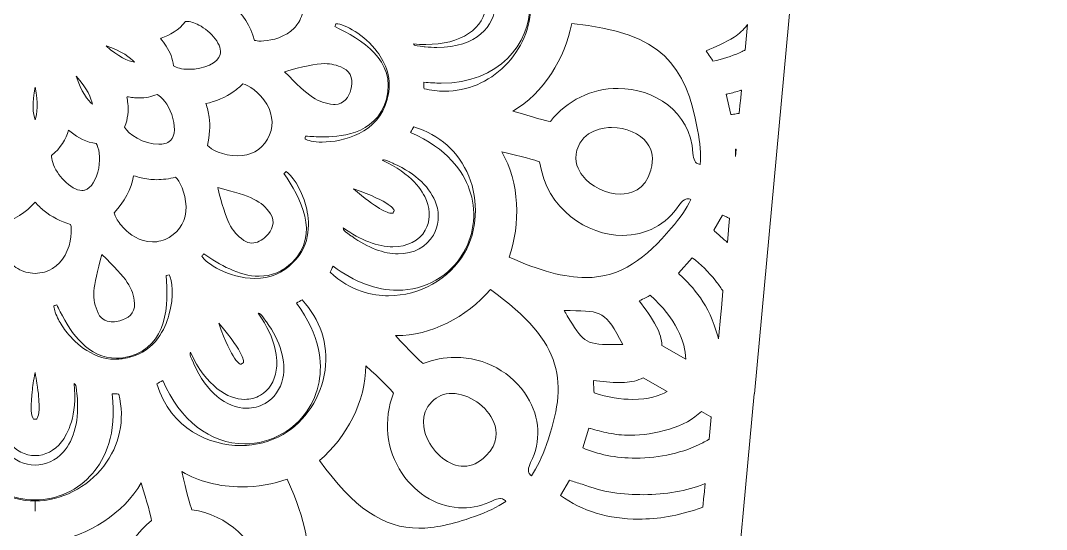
# Model space of a CAD drawing. Extents: x 80 to 1066, y -1043 to 43.
# Drawn here: x 906.2 to 1065.9, y -382.2 to -303 of the extents above; entities that cross this region are included whole.
import ezdxf

# ---------------------------------------------------------------- set-up
doc = ezdxf.new("R2010")
doc.units = 0
doc.header["$MEASUREMENT"] = 0
doc.layers.add('Layer 1', color=7, linetype='Continuous', lineweight=0)

msp = doc.modelspace()

# ---------------------------------------------------------------- linework, layer by layer
at = {"layer": 'Layer 1'}
for points, knots in [([(1037.64, -94), (1037.64, -94), (1037.41, -92.59), (1037.41, -92.59), (1037.41, -92.59), (1036.56, -87.61), (1036.56, -87.61), (1036.56, -87.61), (1036.43, -86.88), (1036.43, -86.88), (1036.43, -86.88), (1035.02, -78.65), (1035.02, -78.65), (1035.02, -78.65), (1034.97, -78.35), (1034.97, -78.35), (1034.97, -78.35), (1034.37, -74.86), (1034.37, -74.86), (1034.37, -74.86), (1034.1, -73.29), (1034.1, -73.29), (1034.1, -73.29), (1034.1, -73.27), (1034.1, -73.27), (1034.1, -73.27), (1033.83, -71.7), (1033.83, -71.7), (1033.83, -71.7), (1031.07, -55.62), (1031.07, -55.62), (1031.07, -55.62), (938.54, -55.62), (938.54, -55.62), (931.26, -50.6), (929.44, -44.43), (929, -41.81), (928.95, -41.4), (928.9, -41.01), (928.85, -40.61), (928.85, -40.61), (928.85, -40.55), (928.85, -40.55), (928.7, -39.42), (928.54, -38.15), (928.68, -36.99), (929.2, -33.3), (930.32, -29.68), (932.12, -25.92), (932.89, -24.28), (933.68, -22.65), (934.46, -21.02), (935.26, -19.36), (936.06, -17.71), (936.85, -16.04), (943.64, -1.61), (944.02, 12.25), (937.97, 25.18), (934.38, 32.86), (928.56, 38.44), (920.67, 41.76), (920.67, 41.76), (918.1, 42.84), (918.1, 42.84), (918.1, 42.84), (918.14, 40.05), (918.14, 40.05), (918.16, 38.49), (919.03, 37.7), (919.5, 37.26), (919.56, 37.21), (919.62, 37.16), (919.67, 37.11), (929.55, 25.75), (932.25, 13), (927.93, -1.88), (926.79, -5.8), (925, -9.62), (923.29, -13.3), (922.3, -15.41), (921.28, -17.59), (920.37, -19.8), (917.8, -26.07), (915.23, -34.44), (918.1, -43.57), (919.66, -48.57), (922.19, -52.61), (925.63, -55.62), (925.63, -55.62), (891.38, -55.62), (891.38, -55.62), (891.38, -55.62), (890.22, -54.89), (890.22, -54.89), (890.17, -54.85), (890.12, -54.83), (890.07, -54.79), (889.67, -54.32), (889.17, -53.85), (888.48, -53.55), (881.42, -46.8), (879.8, -38.92), (883.53, -29.47), (884.24, -27.68), (884.9, -26.15), (885.55, -24.77), (886.2, -23.4), (886.86, -22.05), (887.54, -20.68), (889.59, -16.54), (891.7, -12.25), (893.01, -7.64), (897.39, 7.87), (895, 21.48), (885.89, 32.8), (882.56, 36.94), (878.42, 39.86), (872.87, 41.97), (872.87, 41.97), (870.86, 39.06), (870.86, 39.06), (873.72, 35.81), (875.98, 33.01), (877.75, 29.87), (884.21, 18.45), (884.48, 6.04), (878.57, -8.07), (877.77, -10), (876.87, -11.95), (875.99, -13.84), (873.82, -18.53), (871.58, -23.39), (870.43, -28.69), (868.13, -39.13), (871.24, -49.1), (878.6, -55.62), (878.6, -55.62), (779.85, -55.62), (779.85, -55.62), (779.85, -55.62), (776.82, -71.69), (776.82, -71.69), (776.82, -71.69), (776.53, -73.26), (776.53, -73.26), (776.53, -73.26), (776.52, -73.28), (776.52, -73.28), (776.52, -73.28), (776.23, -74.86), (776.23, -74.86), (776.23, -74.86), (775.47, -78.89), (775.47, -78.89), (775.47, -78.89), (775.31, -79.73), (775.31, -79.73), (775.31, -79.73), (775.17, -80.46), (775.17, -80.46), (775.17, -80.46), (775.14, -80.6), (775.14, -80.6), (775.14, -80.6), (774, -86.68), (774, -86.68), (774, -86.68), (773.71, -88.25), (773.71, -88.25), (773.71, -88.25), (773.03, -91.84), (773.03, -91.84), (773.03, -91.84), (772.73, -93.41), (772.73, -93.41), (772.73, -93.41), (772.73, -93.43), (772.73, -93.43), (772.73, -93.43), (772.62, -94), (772.62, -94), (772.62, -94), (744.87, -94), (744.87, -94), (744.87, -94), (744.87, -153.55), (744.87, -153.55), (744.87, -153.55), (770.08, -153.55), (770.08, -153.55), (770.08, -153.55), (782.66, -292.7), (782.66, -292.7), (782.66, -292.7), (788.84, -361.13), (788.84, -361.13), (788.84, -361.13), (799.67, -480.93), (799.67, -480.93), (799.67, -480.93), (1009.41, -480.93), (1009.41, -480.93), (1009.41, -480.93), (1020.46, -361.13), (1020.46, -361.13), (1020.46, -361.13), (1020.47, -361.13), (1020.47, -361.13), (1020.47, -361.13), (1029.65, -261.88), (1029.65, -261.88), (1029.65, -261.88), (1031.75, -239.09), (1031.75, -239.09), (1031.75, -239.09), (1039.64, -153.55), (1039.64, -153.55), (1039.64, -153.55), (1065.95, -153.55), (1065.95, -153.55), (1065.95, -153.55), (1065.95, -94), (1065.95, -94), (1065.95, -94), (1037.64, -94), (1037.64, -94)], [0, 0, 0, 0, 1, 1, 1, 2, 2, 2, 3, 3, 3, 4, 4, 4, 5, 5, 5, 6, 6, 6, 7, 7, 7, 8, 8, 8, 9, 9, 9, 10, 10, 10, 11, 11, 11, 12, 12, 12, 13, 13, 13, 14, 14, 14, 15, 15, 15, 16, 16, 16, 17, 17, 17, 18, 18, 18, 19, 19, 19, 20, 20, 20, 21, 21, 21, 22, 22, 22, 23, 23, 23, 24, 24, 24, 25, 25, 25, 26, 26, 26, 27, 27, 27, 28, 28, 28, 29, 29, 29, 30, 30, 30, 31, 31, 31, 32, 32, 32, 33, 33, 33, 34, 34, 34, 35, 35, 35, 36, 36, 36, 37, 37, 37, 38, 38, 38, 39, 39, 39, 40, 40, 40, 41, 41, 41, 42, 42, 42, 43, 43, 43, 44, 44, 44, 45, 45, 45, 46, 46, 46, 47, 47, 47, 48, 48, 48, 49, 49, 49, 50, 50, 50, 51, 51, 51, 52, 52, 52, 53, 53, 53, 54, 54, 54, 55, 55, 55, 56, 56, 56, 57, 57, 57, 58, 58, 58, 59, 59, 59, 60, 60, 60, 61, 61, 61, 62, 62, 62, 63, 63, 63, 64, 64, 64, 65, 65, 65, 66, 66, 66, 67, 67, 67, 68, 68, 68, 69, 69, 69, 70, 70, 70, 71, 71, 71, 72, 72, 72, 73, 73, 73, 74, 74, 74, 75, 75, 75, 75]), ([(972.27, -314.03), (971.21, -314.03), (970.13, -313.9), (969.05, -313.64), (969.03, -313.38), (969.03, -313), (969.03, -312.61), (969.94, -312.72), (970.83, -312.77), (971.7, -312.77), (980.77, -312.77), (985.53, -306.65), (985.53, -300.59), (985.53, -294.55), (980.77, -288.42), (971.7, -288.42), (970.84, -288.42), (969.94, -288.47), (969.03, -288.58), (969.03, -288.18), (969.03, -287.81), (969.05, -287.55), (970.13, -287.29), (971.21, -287.17), (972.27, -287.17), (975.77, -287.17), (979.09, -288.56), (981.63, -291.11), (984.21, -293.69), (985.69, -297.15), (985.68, -300.59), (985.69, -304.04), (984.21, -307.5), (981.63, -310.08), (979.09, -312.63), (975.77, -314.03), (972.27, -314.03)], [0, 0, 0, 0, 1, 1, 1, 2, 2, 2, 3, 3, 3, 4, 4, 4, 5, 5, 5, 6, 6, 6, 7, 7, 7, 8, 8, 8, 9, 9, 9, 10, 10, 10, 11, 11, 11, 12, 12, 12, 12]), ([(943.69, -306.23), (943.19, -306.23), (942.86, -306.17), (942.67, -306.12), (941.98, -303.83), (940.81, -301.98), (939.18, -300.59), (940.81, -299.2), (941.98, -297.35), (942.67, -295.07), (942.86, -295.02), (943.19, -294.96), (943.68, -294.96), (945.48, -294.96), (950.16, -295.97), (950.27, -300.59), (950.25, -301.69), (949.96, -302.58), (949.53, -303.3), (949.2, -303.85), (948.77, -304.3), (948.31, -304.68), (946.77, -305.89), (944.74, -306.23), (943.69, -306.23)], [0, 0, 0, 0, 1, 1, 1, 2, 2, 2, 3, 3, 3, 4, 4, 4, 5, 5, 5, 6, 6, 6, 7, 7, 7, 8, 8, 8, 8]), ([(969.31, -306.76), (972.01, -306.76), (974.32, -306.17), (975.99, -305.06), (977.67, -303.95), (978.63, -302.32), (978.63, -300.59), (978.63, -298.87), (977.67, -297.24), (975.99, -296.13), (974.32, -295.02), (972.01, -294.42), (969.31, -294.42), (968.69, -294.42), (968.05, -294.46), (967.39, -294.52), (967.45, -294.45), (967.5, -294.39), (967.56, -294.35), (967.72, -294.22), (968.07, -294.18), (969.04, -294.08), (969.04, -294.08), (969.21, -294.07), (969.21, -294.07), (969.85, -294), (970.46, -293.97), (971.06, -293.97), (977.27, -293.97), (980.1, -297.4), (980.1, -300.59), (980.1, -303.79), (977.27, -307.22), (971.05, -307.22), (970.46, -307.22), (969.84, -307.19), (969.21, -307.12), (969.21, -307.12), (969.05, -307.11), (969.05, -307.11), (968.07, -307.01), (967.72, -306.97), (967.56, -306.84), (967.5, -306.79), (967.45, -306.74), (967.39, -306.67), (968.05, -306.74), (968.69, -306.76), (969.31, -306.76)], [0, 0, 0, 0, 1, 1, 1, 2, 2, 2, 3, 3, 3, 4, 4, 4, 5, 5, 5, 6, 6, 6, 7, 7, 7, 8, 8, 8, 9, 9, 9, 10, 10, 10, 11, 11, 11, 12, 12, 12, 13, 13, 13, 14, 14, 14, 15, 15, 15, 16, 16, 16, 16]), ([(930.06, -310.07), (929.99, -309.5), (929.85, -308.98), (929.66, -308.49), (929.26, -307.44), (928.65, -306.57), (928, -305.82), (928.01, -305.82), (928.13, -305.78), (928.13, -305.78), (928.13, -305.78), (928.13, -305.77), (928.13, -305.77), (929.47, -305.29), (930.84, -304.57), (931.91, -303.16), (931.96, -303.16), (932.01, -303.16), (932.07, -303.16), (932.62, -303.16), (933.3, -303.37), (933.98, -303.73), (934.92, -304.23), (935.88, -305), (936.53, -305.87), (937.21, -306.77), (937.5, -307.65), (937.32, -308.3), (937.32, -308.3), (937.31, -308.33), (937.31, -308.33), (936.99, -309.6), (934.8, -310.62), (932.43, -310.62), (931.3, -310.62), (930.47, -310.36), (930.06, -310.07)], [0, 0, 0, 0, 1, 1, 1, 2, 2, 2, 3, 3, 3, 4, 4, 4, 5, 5, 5, 6, 6, 6, 7, 7, 7, 8, 8, 8, 9, 9, 9, 10, 10, 10, 11, 11, 11, 12, 12, 12, 12]), ([(950.52, -321.48), (950.53, -321.33), (950.56, -321.17), (950.59, -321.01), (951.44, -321.07), (952.37, -321.12), (953.28, -321.12), (955.32, -321.12), (961.55, -321.12), (963.2, -315.28), (963.2, -315.28), (963.22, -315.24), (963.22, -315.24), (964.74, -309.17), (959.27, -305.95), (955.16, -303.96), (955.21, -303.81), (955.27, -303.66), (955.33, -303.52), (956.7, -303.56), (959.76, -305.22), (961.76, -307.9), (962.98, -309.54), (964.23, -312.13), (963.31, -315.24), (963.31, -315.24), (963.29, -315.28), (963.29, -315.28), (963.29, -315.28), (963.28, -315.32), (963.28, -315.32), (962.04, -320.54), (956.37, -321.94), (953.21, -321.94), (951.77, -321.94), (950.88, -321.68), (950.52, -321.48)], [0, 0, 0, 0, 1, 1, 1, 2, 2, 2, 3, 3, 3, 4, 4, 4, 5, 5, 5, 6, 6, 6, 7, 7, 7, 8, 8, 8, 9, 9, 9, 10, 10, 10, 11, 11, 11, 12, 12, 12, 12]), ([(999.25, -313.59), (995.14, -313.59), (991.31, -315.46), (988.72, -318.72), (987.97, -318.65), (986.09, -318.09), (982.85, -317.11), (987.65, -314.4), (991.03, -308.84), (992.03, -303.5), (1006.29, -304.9), (1009.76, -310.04), (1011.64, -320.03), (1012.03, -322.08), (1012.16, -323.83), (1012.05, -325.44), (1011.81, -325.39), (1011.61, -325.31), (1011.46, -325.2), (1011.37, -325.14), (1011.28, -325.04), (1011.2, -324.87), (1011.03, -324.55), (1010.93, -324.14), (1010.91, -323.68), (1010.53, -317.06), (1004.76, -313.59), (999.25, -313.59)], [0, 0, 0, 0, 1, 1, 1, 2, 2, 2, 3, 3, 3, 4, 4, 4, 5, 5, 5, 6, 6, 6, 7, 7, 7, 8, 8, 8, 9, 9, 9, 9]), ([(1019.04, -307.63), (1019.01, -307.64), (1018.98, -307.66), (1018.94, -307.67), (1018.69, -307.8), (1018.42, -307.93), (1018.14, -308.05), (1016.9, -308.59), (1015.52, -309.03), (1014.03, -309.35), (1013.79, -308.98), (1013.41, -308.42), (1012.98, -307.73), (1014.44, -307.12), (1015.93, -306.47), (1017.33, -305.6), (1018.13, -305.09), (1018.8, -304.47), (1019.3, -303.79), (1019.34, -303.74), (1019.37, -303.69), (1019.41, -303.64), (1019.41, -303.64), (1019.04, -307.63), (1019.04, -307.63)], [0, 0, 0, 0, 1, 1, 1, 2, 2, 2, 3, 3, 3, 4, 4, 4, 5, 5, 5, 6, 6, 6, 7, 7, 7, 8, 8, 8, 8]), ([(923.95, -309.51), (923, -309.34), (921.42, -308.66), (919.57, -306.99), (921.99, -307.77), (923.35, -308.81), (923.95, -309.51)], [0, 0, 0, 0, 1, 1, 1, 2, 2, 2, 2]), ([(953.6, -309.74), (954.59, -309.74), (955.42, -309.93), (956.48, -310.43), (957.85, -311.06), (957.99, -312.57), (957.67, -313.77), (957.37, -314.89), (956.56, -316.08), (955.2, -316.08), (955.13, -316.08), (955.05, -316.08), (954.97, -316.08), (952.43, -315.83), (951.25, -314.99), (947.32, -310.99), (950.2, -310.2), (952.14, -309.74), (953.6, -309.74)], [0, 0, 0, 0, 1, 1, 1, 2, 2, 2, 3, 3, 3, 4, 4, 4, 5, 5, 5, 6, 6, 6, 6]), ([(917.42, -316.06), (916.72, -315.47), (915.67, -314.1), (914.89, -311.67), (916.6, -313.56), (917.26, -315.16), (917.42, -316.06)], [0, 0, 0, 0, 1, 1, 1, 2, 2, 2, 2]), ([(935.58, -318.05), (935.48, -317.33), (935.32, -316.62), (935.07, -315.94), (936.64, -315.64), (938.12, -315), (939.48, -314.02), (939.95, -313.69), (940.41, -313.31), (940.86, -312.89), (941.62, -313.07), (943.44, -314.17), (944.56, -316.06), (945.62, -317.86), (945.66, -319.68), (944.68, -321.49), (943.62, -323.22), (942.04, -324.09), (940, -324.09), (937.75, -324.09), (935.86, -323.05), (935.32, -322.47), (935.69, -320.94), (935.78, -319.46), (935.58, -318.05)], [0, 0, 0, 0, 1, 1, 1, 2, 2, 2, 3, 3, 3, 4, 4, 4, 5, 5, 5, 6, 6, 6, 7, 7, 7, 8, 8, 8, 8]), ([(908.49, -318.46), (908.19, -317.59), (907.96, -315.88), (908.49, -313.39), (909.03, -315.88), (908.81, -317.59), (908.49, -318.46)], [0, 0, 0, 0, 1, 1, 1, 2, 2, 2, 2]), ([(922.93, -315.92), (922.89, -315.59), (922.85, -315.25), (922.78, -314.93), (922.78, -314.93), (922.83, -314.94), (922.83, -314.94), (922.83, -314.94), (922.81, -314.88), (922.81, -314.88), (923.11, -314.94), (923.43, -314.99), (923.75, -315.02), (924.06, -315.05), (924.38, -315.07), (924.71, -315.07), (925.71, -315.07), (926.62, -314.89), (927.49, -314.53), (928.21, -314.86), (929.2, -316.05), (929.76, -317.63), (930.37, -319.36), (930.31, -320.98), (929.6, -321.68), (929.6, -321.68), (929.58, -321.7), (929.58, -321.7), (929.11, -322.18), (928.34, -322.28), (927.78, -322.28), (925.4, -322.28), (922.93, -320.71), (922.43, -319.6), (922.97, -318.31), (923.04, -317.08), (922.93, -315.92)], [0, 0, 0, 0, 1, 1, 1, 2, 2, 2, 3, 3, 3, 4, 4, 4, 5, 5, 5, 6, 6, 6, 7, 7, 7, 8, 8, 8, 9, 9, 9, 10, 10, 10, 11, 11, 11, 12, 12, 12, 12]), ([(1018.31, -315.57), (1018.31, -315.57), (1018.28, -315.8), (1018.28, -315.8), (1018.28, -315.8), (1018.13, -317.45), (1018.13, -317.45), (1018.1, -317.46), (1018.07, -317.46), (1018.04, -317.47), (1017.9, -317.49), (1017.77, -317.52), (1017.63, -317.54), (1017.35, -317.59), (1017.07, -317.62), (1016.79, -317.65), (1016.79, -317.65), (1016.09, -314.51), (1016.09, -314.51), (1016.18, -314.49), (1016.27, -314.47), (1016.36, -314.45), (1017.01, -314.28), (1017.68, -314.11), (1018.37, -313.9), (1018.4, -313.89), (1018.43, -313.88), (1018.47, -313.87), (1018.47, -313.87), (1018.31, -315.57), (1018.31, -315.57)], [0, 0, 0, 0, 1, 1, 1, 2, 2, 2, 3, 3, 3, 4, 4, 4, 5, 5, 5, 6, 6, 6, 7, 7, 7, 8, 8, 8, 9, 9, 9, 10, 10, 10, 10]), ([(912.96, -327.89), (912.59, -327.52), (912.25, -327.09), (911.96, -326.63), (911.28, -325.56), (911.01, -324.59), (911.07, -324.01), (912.52, -322.9), (913.24, -321.47), (913.72, -320.1), (914.72, -320.96), (915.93, -321.76), (917.5, -322.08), (917.65, -322.11), (917.82, -322.14), (917.99, -322.16), (918.44, -322.81), (918.69, -324.32), (918.4, -325.98), (918.06, -327.78), (917.2, -329.16), (916.23, -329.4), (916.23, -329.4), (916.21, -329.41), (916.21, -329.41), (916.07, -329.45), (915.93, -329.47), (915.79, -329.47), (914.95, -329.47), (913.88, -328.85), (912.96, -327.89)], [0, 0, 0, 0, 1, 1, 1, 2, 2, 2, 3, 3, 3, 4, 4, 4, 5, 5, 5, 6, 6, 6, 7, 7, 7, 8, 8, 8, 9, 9, 9, 10, 10, 10, 10]), ([(963.52, -345.85), (961.12, -345.85), (957.63, -345.2), (954.41, -342.17), (954.53, -341.93), (954.71, -341.6), (954.91, -341.26), (958.19, -343.71), (961.63, -345), (964.93, -345), (969.23, -345), (973.08, -342.79), (975.21, -339.11), (976.94, -336.11), (977.27, -332.51), (976.09, -329.26), (975.13, -326.58), (972.75, -322.95), (966.93, -320.46), (967.12, -320.11), (967.31, -319.78), (967.46, -319.57), (971.43, -320.76), (974.44, -323.47), (976, -327.23), (977.61, -331.13), (977.35, -335.71), (975.34, -339.19), (973.02, -343.24), (968.37, -345.85), (963.52, -345.85)], [0, 0, 0, 0, 1, 1, 1, 2, 2, 2, 3, 3, 3, 4, 4, 4, 5, 5, 5, 6, 6, 6, 7, 7, 7, 8, 8, 8, 9, 9, 9, 10, 10, 10, 10]), ([(992.84, -323.2), (993.72, -319.94), (997.21, -319.68), (998.25, -319.68), (1000.5, -319.68), (1002.67, -320.62), (1003.75, -322.07), (1004.62, -323.22), (1004.82, -324.62), (1004.36, -326.25), (1004.36, -326.25), (1004.34, -326.3), (1004.34, -326.3), (1003.53, -329.54), (1001.05, -330.02), (999.64, -330.02), (997.4, -330.02), (995.01, -328.87), (993.71, -327.16), (993.06, -326.32), (992.38, -324.95), (992.84, -323.2)], [0, 0, 0, 0, 1, 1, 1, 2, 2, 2, 3, 3, 3, 4, 4, 4, 5, 5, 5, 6, 6, 6, 7, 7, 7, 7]), ([(994.22, -343.02), (990.94, -343.02), (987.02, -341.98), (982.29, -339.84), (984.09, -334.72), (983.95, -328.22), (981.14, -323.47), (984.24, -324.2), (986.37, -324.7), (987.04, -325.01), (988.14, -332.45), (994.51, -336.46), (999.96, -336.46), (1003.59, -336.46), (1006.79, -334.76), (1008.73, -331.8), (1008.98, -331.42), (1009.27, -331.12), (1009.57, -330.93), (1009.73, -330.83), (1009.86, -330.77), (1009.96, -330.76), (1009.96, -330.76), (1010.05, -330.76), (1010.05, -330.76), (1010.22, -330.76), (1010.4, -330.8), (1010.6, -330.86), (1009.89, -332.3), (1008.89, -333.75), (1007.54, -335.33), (1003.58, -339.95), (999.8, -343.02), (994.22, -343.02)], [0, 0, 0, 0, 1, 1, 1, 2, 2, 2, 3, 3, 3, 4, 4, 4, 5, 5, 5, 6, 6, 6, 7, 7, 7, 8, 8, 8, 9, 9, 9, 10, 10, 10, 11, 11, 11, 11]), ([(1017.51, -324.19), (1017.51, -324.19), (1017.51, -323.06), (1017.51, -323.06), (1017.52, -323.06), (1017.52, -323.05), (1017.53, -323.05), (1017.55, -323.04), (1017.59, -323.03), (1017.62, -323.03), (1017.62, -323.03), (1017.51, -324.19), (1017.51, -324.19)], [0, 0, 0, 0, 1, 1, 1, 2, 2, 2, 3, 3, 3, 4, 4, 4, 4]), ([(960.46, -337.48), (961.77, -337.98), (963.03, -338.23), (964.21, -338.23), (966.47, -338.23), (968.29, -337.3), (969.24, -335.67), (970.01, -334.32), (970.08, -332.68), (969.44, -331.05), (968.84, -329.51), (967.17, -326.9), (962.55, -324.78), (962.67, -324.73), (962.76, -324.71), (962.84, -324.71), (963.06, -324.71), (963.55, -324.94), (964.19, -325.23), (964.19, -325.23), (964.34, -325.3), (964.34, -325.3), (967.79, -326.85), (970.13, -329.1), (970.95, -331.62), (971.48, -333.28), (971.33, -334.98), (970.51, -336.4), (969.43, -338.26), (967.44, -339.33), (965.03, -339.33), (962.78, -339.33), (960.28, -338.38), (957.81, -336.6), (957.81, -336.6), (957.67, -336.51), (957.67, -336.51), (956.88, -335.95), (956.59, -335.73), (956.52, -335.53), (956.5, -335.47), (956.48, -335.39), (956.46, -335.3), (957.81, -336.25), (959.16, -336.99), (960.46, -337.48)], [0, 0, 0, 0, 1, 1, 1, 2, 2, 2, 3, 3, 3, 4, 4, 4, 5, 5, 5, 6, 6, 6, 7, 7, 7, 8, 8, 8, 9, 9, 9, 10, 10, 10, 11, 11, 11, 12, 12, 12, 13, 13, 13, 14, 14, 14, 15, 15, 15, 15]), ([(922.39, -335.42), (921.75, -334.77), (921.32, -334.13), (921.07, -333.62), (920.92, -333.35), (920.83, -333.12), (920.8, -332.95), (922.43, -331.21), (923.45, -329.28), (923.84, -327.17), (924.6, -327.44), (925.38, -327.62), (926.19, -327.72), (926.6, -327.76), (927, -327.79), (927.42, -327.79), (928.37, -327.79), (929.36, -327.66), (930.37, -327.42), (930.93, -327.95), (931.96, -329.78), (931.99, -331.97), (932.03, -334.08), (931.15, -335.7), (929.39, -336.77), (928.52, -337.24), (927.65, -337.48), (926.78, -337.48), (924.73, -337.48), (923.15, -336.19), (922.39, -335.42)], [0, 0, 0, 0, 1, 1, 1, 2, 2, 2, 3, 3, 3, 4, 4, 4, 5, 5, 5, 6, 6, 6, 7, 7, 7, 8, 8, 8, 9, 9, 9, 10, 10, 10, 10]), ([(942.73, -343.15), (938.58, -343.15), (935.04, -340.74), (934.44, -339.7), (934.53, -339.57), (934.64, -339.45), (934.74, -339.32), (937.19, -340.98), (940.25, -342.81), (943.36, -342.81), (945.33, -342.81), (947.06, -342.09), (948.53, -340.66), (948.53, -340.66), (948.57, -340.63), (948.57, -340.63), (952.91, -336.15), (949.79, -330.62), (947.23, -326.84), (947.35, -326.73), (947.47, -326.63), (947.6, -326.54), (948.32, -326.97), (949.93, -328.97), (950.69, -331.99), (951.2, -334.02), (951.61, -337.87), (948.64, -340.68), (948.64, -340.68), (948.58, -340.74), (948.58, -340.74), (947.07, -342.33), (945.11, -343.15), (942.73, -343.15)], [0, 0, 0, 0, 1, 1, 1, 2, 2, 2, 3, 3, 3, 4, 4, 4, 5, 5, 5, 6, 6, 6, 7, 7, 7, 8, 8, 8, 9, 9, 9, 10, 10, 10, 11, 11, 11, 11]), ([(945.14, -333.1), (946.01, -334.33), (945.37, -335.71), (944.49, -336.59), (943.82, -337.26), (943, -337.65), (942.26, -337.65), (941.82, -337.65), (941.4, -337.51), (941, -337.24), (938.92, -335.76), (938.33, -334.44), (936.92, -329.02), (942.34, -330.42), (943.66, -331.02), (945.14, -333.1)], [0, 0, 0, 0, 1, 1, 1, 2, 2, 2, 3, 3, 3, 4, 4, 4, 5, 5, 5, 5]), ([(958.04, -329.2), (964.04, -331.28), (964.39, -332.48), (964.41, -332.62), (964.41, -332.62), (964.4, -332.67), (964.35, -332.73), (964.35, -332.73), (964.3, -332.81), (964.3, -332.81), (964.3, -332.81), (964.26, -332.9), (964.26, -332.9), (964.23, -332.97), (964.2, -333), (964.2, -333), (964.19, -333), (964.15, -333.02), (964.08, -333.02), (963.29, -333.02), (961.62, -332.3), (958.04, -329.2)], [0, 0, 0, 0, 1, 1, 1, 2, 2, 2, 3, 3, 3, 4, 4, 4, 5, 5, 5, 6, 6, 6, 7, 7, 7, 7]), ([(908.49, -342.37), (907.47, -342.34), (906.57, -342.09), (905.8, -341.63), (905.01, -341.15), (904.35, -340.44), (903.83, -339.52), (902.78, -337.6), (902.75, -335.5), (902.97, -334.76), (905.25, -334.08), (907.11, -332.91), (908.49, -331.27), (908.92, -331.77), (909.38, -332.22), (909.9, -332.63), (911.06, -333.57), (912.44, -334.29), (914.03, -334.76), (914.25, -335.5), (914.22, -337.6), (913.16, -339.52), (912.14, -341.36), (910.57, -342.32), (908.49, -342.37)], [0, 0, 0, 0, 1, 1, 1, 2, 2, 2, 3, 3, 3, 4, 4, 4, 5, 5, 5, 6, 6, 6, 7, 7, 7, 8, 8, 8, 8]), ([(1016.46, -335.55), (1016.46, -335.55), (1016.45, -335.62), (1016.45, -335.62), (1016.45, -335.62), (1016.28, -337.57), (1016.28, -337.57), (1016.25, -337.54), (1016.22, -337.52), (1016.19, -337.49), (1016.01, -337.33), (1015.83, -337.18), (1015.66, -337.03), (1015.13, -336.56), (1014.63, -336.11), (1014.15, -335.67), (1014.15, -335.67), (1014.14, -335.65), (1014.14, -335.65), (1014.14, -335.65), (1015.5, -333.29), (1015.5, -333.29), (1015.67, -333.36), (1015.84, -333.44), (1016.01, -333.52), (1016.18, -333.61), (1016.36, -333.7), (1016.53, -333.78), (1016.56, -333.8), (1016.59, -333.82), (1016.62, -333.83), (1016.62, -333.83), (1016.46, -335.55), (1016.46, -335.55)], [0, 0, 0, 0, 1, 1, 1, 2, 2, 2, 3, 3, 3, 4, 4, 4, 5, 5, 5, 6, 6, 6, 7, 7, 7, 8, 8, 8, 9, 9, 9, 10, 10, 10, 11, 11, 11, 11]), ([(918.9, -339.42), (922.89, -343.34), (923.74, -344.53), (923.97, -347.07), (924.11, -348.56), (922.87, -349.44), (921.67, -349.76), (921.32, -349.86), (920.96, -349.91), (920.62, -349.91), (919.85, -349.91), (918.84, -349.68), (918.33, -348.58), (917.26, -346.26), (917.41, -344.82), (918.9, -339.42)], [0, 0, 0, 0, 1, 1, 1, 2, 2, 2, 3, 3, 3, 4, 4, 4, 5, 5, 5, 5]), ([(1015.33, -347.8), (1015.33, -347.8), (1015.25, -348.7), (1015.25, -348.7), (1015.25, -348.7), (1014.89, -352.57), (1014.89, -352.57), (1014.87, -352.48), (1014.84, -352.4), (1014.82, -352.31), (1013.36, -346.94), (1010.96, -344.61), (1008.84, -342.53), (1008.77, -342.47), (1008.7, -342.4), (1008.64, -342.33), (1008.64, -342.33), (1010.81, -339.97), (1010.81, -339.97), (1012.08, -340.88), (1013.33, -342.11), (1014.47, -343.57), (1014.82, -344.03), (1015.17, -344.5), (1015.5, -344.99), (1015.52, -345.04), (1015.55, -345.08), (1015.58, -345.12), (1015.58, -345.12), (1015.33, -347.8), (1015.33, -347.8)], [0, 0, 0, 0, 1, 1, 1, 2, 2, 2, 3, 3, 3, 4, 4, 4, 5, 5, 5, 6, 6, 6, 7, 7, 7, 8, 8, 8, 9, 9, 9, 10, 10, 10, 10]), ([(920.97, -355.73), (917.07, -355.73), (914.31, -352.68), (913.3, -351.38), (912.72, -350.63), (912.3, -349.92), (912, -349.3), (911.6, -348.45), (911.42, -347.79), (911.41, -347.43), (911.56, -347.37), (911.71, -347.31), (911.86, -347.26), (912.04, -347.61), (912.21, -347.97), (912.4, -348.34), (913.29, -350.07), (914.39, -351.87), (915.82, -353.25), (917.23, -354.62), (918.99, -355.57), (921.18, -355.57), (921.81, -355.57), (922.47, -355.48), (923.13, -355.31), (923.13, -355.31), (923.18, -355.3), (923.18, -355.3), (929.18, -353.59), (929.24, -347.24), (928.92, -342.69), (929.08, -342.66), (929.23, -342.63), (929.39, -342.61), (929.79, -343.35), (930.19, -345.88), (929.33, -348.88), (928.76, -350.9), (927.19, -354.44), (923.22, -355.38), (923.22, -355.38), (923.18, -355.39), (923.18, -355.39), (923.18, -355.39), (923.13, -355.41), (923.13, -355.41), (922.42, -355.62), (921.68, -355.73), (920.97, -355.73)], [0, 0, 0, 0, 1, 1, 1, 2, 2, 2, 3, 3, 3, 4, 4, 4, 5, 5, 5, 6, 6, 6, 7, 7, 7, 8, 8, 8, 9, 9, 9, 10, 10, 10, 11, 11, 11, 12, 12, 12, 13, 13, 13, 14, 14, 14, 15, 15, 15, 16, 16, 16, 16]), ([(988.1, -369), (987.41, -370.96), (986.65, -372.54), (985.75, -373.88), (985.58, -373.72), (985.44, -373.55), (985.35, -373.38), (985.31, -373.29), (985.29, -373.15), (985.3, -372.97), (985.32, -372.6), (985.43, -372.21), (985.64, -371.8), (987.29, -368.52), (987.1, -364.8), (985.12, -361.58), (982.79, -357.79), (978.49, -355.44), (973.92, -355.44), (972.22, -355.44), (970.53, -355.76), (968.91, -356.41), (968.31, -355.99), (966.8, -354.39), (964.62, -352.06), (964.62, -352.06), (964.76, -352.06), (964.76, -352.06), (969.99, -352.06), (975.68, -349.22), (979.38, -344.88), (991.03, -353.22), (991.48, -359.41), (988.1, -369)], [0, 0, 0, 0, 1, 1, 1, 2, 2, 2, 3, 3, 3, 4, 4, 4, 5, 5, 5, 6, 6, 6, 7, 7, 7, 8, 8, 8, 9, 9, 9, 10, 10, 10, 11, 11, 11, 11]), ([(928.36, -359.03), (931.04, -365.23), (935.74, -368.89), (941.13, -368.89), (943.18, -368.89), (945.22, -368.34), (947.01, -367.3), (950.01, -365.57), (952.09, -362.62), (952.71, -359.22), (953.21, -356.41), (952.97, -352.09), (949.17, -347.01), (949.51, -346.81), (949.83, -346.62), (950.07, -346.51), (952.91, -349.52), (954.17, -353.38), (953.64, -357.41), (953.08, -361.59), (950.57, -365.44), (947.09, -367.44), (945.15, -368.56), (942.87, -369.16), (940.51, -369.16), (935.78, -369.16), (929.58, -366.63), (927.47, -359.56), (927.69, -359.41), (928.01, -359.22), (928.36, -359.03)], [0, 0, 0, 0, 1, 1, 1, 2, 2, 2, 3, 3, 3, 4, 4, 4, 5, 5, 5, 6, 6, 6, 7, 7, 7, 8, 8, 8, 9, 9, 9, 10, 10, 10, 10]), ([(1006.08, -353.57), (1006.03, -352.62), (1005.75, -351.64), (1005.24, -350.68), (1004.48, -349.22), (1003.5, -347.91), (1002.55, -346.66), (1003.27, -346.29), (1003.88, -345.97), (1004.27, -345.78), (1008.27, -349.4), (1009.73, -352.98), (1009.8, -355.71), (1009.8, -355.71), (1006.08, -353.57), (1006.08, -353.57)], [0, 0, 0, 0, 1, 1, 1, 2, 2, 2, 3, 3, 3, 4, 4, 4, 5, 5, 5, 5]), ([(991.34, -348.95), (991.18, -348.7), (991.02, -348.42), (990.85, -348.14), (991.18, -348.15), (991.49, -348.15), (991.79, -348.16), (996.76, -348.24), (997.29, -348.25), (999.98, -353.41), (999.31, -353.43), (998.74, -353.46), (998.22, -353.46), (994.04, -353.46), (993.68, -352.85), (991.34, -348.95)], [0, 0, 0, 0, 1, 1, 1, 2, 2, 2, 3, 3, 3, 4, 4, 4, 5, 5, 5, 5]), ([(932.62, -354.86), (932.63, -354.8), (932.65, -354.73), (932.68, -354.64), (935.14, -359.98), (938.53, -361.97), (941.14, -361.97), (942.02, -361.97), (942.84, -361.76), (943.57, -361.34), (944.9, -360.56), (945.79, -359.18), (946.05, -357.44), (946.29, -355.81), (946.15, -352.71), (943.22, -348.56), (943.3, -348.58), (943.38, -348.6), (943.44, -348.61), (943.63, -348.7), (943.84, -348.98), (944.41, -349.78), (944.41, -349.78), (944.51, -349.91), (944.51, -349.91), (946.72, -352.98), (947.63, -356.09), (947.07, -358.69), (946.7, -360.39), (945.72, -361.79), (944.3, -362.61), (943.45, -363.1), (942.46, -363.36), (941.46, -363.36), (938.19, -363.36), (935.18, -360.83), (933.2, -356.44), (933.2, -356.44), (933.13, -356.29), (933.13, -356.29), (932.72, -355.4), (932.58, -355.07), (932.62, -354.86)], [0, 0, 0, 0, 1, 1, 1, 2, 2, 2, 3, 3, 3, 4, 4, 4, 5, 5, 5, 6, 6, 6, 7, 7, 7, 8, 8, 8, 9, 9, 9, 10, 10, 10, 11, 11, 11, 12, 12, 12, 13, 13, 13, 14, 14, 14, 14]), ([(937.1, -350.14), (941.25, -354.95), (940.96, -356.16), (940.92, -356.28), (940.9, -356.29), (940.87, -356.32), (940.8, -356.36), (940.8, -356.36), (940.72, -356.4), (940.72, -356.4), (940.72, -356.4), (940.64, -356.45), (940.64, -356.45), (940.57, -356.49), (940.53, -356.51), (940.53, -356.51), (940.38, -356.49), (939.19, -356.14), (937.1, -350.14)], [0, 0, 0, 0, 1, 1, 1, 2, 2, 2, 3, 3, 3, 4, 4, 4, 5, 5, 5, 6, 6, 6, 6]), ([(965.63, -373.49), (966.77, -375.17), (968.22, -376.51), (969.84, -377.44), (971.46, -378.36), (973.26, -378.85), (975.08, -378.85), (976.67, -378.85), (978.22, -378.48), (979.71, -377.74), (980.12, -377.53), (980.5, -377.42), (980.87, -377.4), (980.87, -377.4), (980.96, -377.4), (980.96, -377.4), (981.17, -377.4), (981.25, -377.44), (981.28, -377.45), (981.46, -377.54), (981.63, -377.68), (981.79, -377.85), (980.45, -378.74), (978.87, -379.51), (976.91, -380.2), (973.33, -381.45), (970.67, -382.02), (968.25, -382.02), (962.74, -382.02), (958.07, -378.85), (952.78, -371.48), (956.91, -367.94), (960.03, -362.24), (959.98, -356.73), (962.3, -358.9), (963.89, -360.41), (964.31, -361.01), (962.66, -365.16), (963.16, -369.82), (965.63, -373.49)], [0, 0, 0, 0, 1, 1, 1, 2, 2, 2, 3, 3, 3, 4, 4, 4, 5, 5, 5, 6, 6, 6, 7, 7, 7, 8, 8, 8, 9, 9, 9, 10, 10, 10, 11, 11, 11, 12, 12, 12, 13, 13, 13, 13]), ([(908.73, -365.03), (908.73, -365.03), (908.7, -365.04), (908.64, -365.04), (908.62, -365.04), (908.49, -365.03), (908.49, -365.03), (908.49, -365.03), (908.37, -365.04), (908.35, -365.04), (908.31, -365.04), (908.28, -365.03), (908.28, -365.03), (908.27, -365.03), (908.27, -365.03), (908.27, -365.03), (908.18, -364.95), (907.6, -364.32), (908.03, -360.79), (908.12, -359.96), (908.27, -358.98), (908.49, -357.81), (908.61, -358.41), (908.71, -358.96), (908.79, -359.47), (909.03, -361.07), (909.12, -362.21), (909.12, -363.03), (909.12, -364.63), (908.79, -364.98), (908.73, -365.03)], [0, 0, 0, 0, 1, 1, 1, 2, 2, 2, 3, 3, 3, 4, 4, 4, 5, 5, 5, 6, 6, 6, 7, 7, 7, 8, 8, 8, 9, 9, 9, 10, 10, 10, 10]), ([(999.55, -359.35), (999.78, -359.35), (1000.01, -359.35), (1000.25, -359.33), (1001.32, -359.29), (1002.31, -359.04), (1003.17, -358.62), (1003.17, -358.62), (1006.88, -360.76), (1006.88, -360.76), (1005.71, -361.39), (1003.98, -361.98), (1001.55, -361.98), (999.69, -361.98), (997.66, -361.63), (995.52, -360.95), (995.49, -360.51), (995.45, -359.83), (995.41, -359.01), (996.76, -359.19), (998.14, -359.35), (999.55, -359.35)], [0, 0, 0, 0, 1, 1, 1, 2, 2, 2, 3, 3, 3, 4, 4, 4, 5, 5, 5, 6, 6, 6, 7, 7, 7, 7]), ([(914.58, -359.5), (914.64, -359.55), (914.7, -359.6), (914.74, -359.65), (914.87, -359.81), (914.92, -360.17), (915.01, -361.14), (915.01, -361.14), (915.03, -361.31), (915.03, -361.31), (915.4, -365.07), (914.63, -368.23), (912.85, -370.19), (911.68, -371.49), (910.14, -372.2), (908.49, -372.2), (906.86, -372.2), (905.31, -371.49), (904.14, -370.19), (902.36, -368.22), (901.59, -365.07), (901.97, -361.31), (901.97, -361.31), (901.98, -361.15), (901.98, -361.15), (902.07, -360.17), (902.12, -359.82), (902.25, -359.66), (902.29, -359.6), (902.35, -359.55), (902.42, -359.5), (901.94, -364.56), (903.37, -367.31), (904.4, -368.59), (905.49, -369.97), (906.95, -370.73), (908.49, -370.73), (910.04, -370.73), (911.5, -369.97), (912.6, -368.59), (913.62, -367.31), (915.05, -364.56), (914.58, -359.5)], [0, 0, 0, 0, 1, 1, 1, 2, 2, 2, 3, 3, 3, 4, 4, 4, 5, 5, 5, 6, 6, 6, 7, 7, 7, 8, 8, 8, 9, 9, 9, 10, 10, 10, 11, 11, 11, 12, 12, 12, 13, 13, 13, 14, 14, 14, 14]), ([(908.47, -377.78), (904.46, -377.78), (900.37, -375.7), (897.8, -372.36), (895.33, -369.13), (894.5, -365.17), (895.44, -361.15), (895.6, -361.14), (895.82, -361.12), (896.15, -361.12), (896.26, -361.12), (896.37, -361.13), (896.49, -361.13), (895.72, -367.42), (897.69, -371.3), (899.53, -373.47), (901.76, -376.11), (905.03, -377.62), (908.49, -377.62), (911.96, -377.62), (915.23, -376.11), (917.47, -373.46), (919.32, -371.29), (921.27, -367.42), (920.51, -361.13), (920.62, -361.13), (920.74, -361.12), (920.85, -361.12), (921.17, -361.12), (921.4, -361.14), (921.54, -361.15), (922.5, -365.17), (921.67, -369.13), (919.19, -372.35), (916.62, -375.7), (912.53, -377.78), (908.52, -377.78), (908.52, -377.78), (908.49, -379.37), (908.49, -379.37), (908.49, -379.37), (908.5, -377.78), (908.5, -377.78), (908.5, -377.78), (908.47, -377.78), (908.47, -377.78)], [0, 0, 0, 0, 1, 1, 1, 2, 2, 2, 3, 3, 3, 4, 4, 4, 5, 5, 5, 6, 6, 6, 7, 7, 7, 8, 8, 8, 9, 9, 9, 10, 10, 10, 11, 11, 11, 12, 12, 12, 13, 13, 13, 14, 14, 14, 15, 15, 15, 15]), ([(970.24, -362.34), (971.1, -361.49), (972.16, -361.05), (973.39, -361.05), (976.03, -361.05), (978.9, -363.04), (979.93, -365.57), (980.45, -366.87), (980.66, -368.83), (978.68, -370.75), (978.68, -370.75), (978.65, -370.78), (978.65, -370.78), (977.62, -371.84), (976.48, -372.38), (975.25, -372.38), (972.98, -372.38), (970.55, -370.49), (969.46, -367.88), (969.04, -366.87), (968.28, -364.31), (970.24, -362.34)], [0, 0, 0, 0, 1, 1, 1, 2, 2, 2, 3, 3, 3, 4, 4, 4, 5, 5, 5, 6, 6, 6, 7, 7, 7, 7]), ([(1013.44, -368.16), (1013.41, -368.18), (1013.38, -368.2), (1013.35, -368.22), (1013.06, -368.4), (1012.76, -368.56), (1012.44, -368.73), (1009.48, -370.26), (1005.77, -371.11), (1002, -371.11), (998.9, -371.11), (996.03, -370.54), (993.75, -369.51), (993.75, -369.51), (994.72, -366.45), (994.72, -366.45), (994.81, -366.48), (994.9, -366.5), (994.98, -366.52), (995.84, -366.76), (996.76, -367.02), (997.77, -367.22), (998.79, -367.42), (999.9, -367.56), (1001.15, -367.56), (1003.06, -367.56), (1005.06, -367.24), (1007.25, -366.59), (1009.32, -365.98), (1010.96, -365.07), (1012.22, -363.85), (1012.22, -363.85), (1013.67, -364.69), (1013.67, -364.69), (1013.67, -364.69), (1013.76, -364.74), (1013.76, -364.74), (1013.76, -364.74), (1013.44, -368.16), (1013.44, -368.16)], [0, 0, 0, 0, 1, 1, 1, 2, 2, 2, 3, 3, 3, 4, 4, 4, 5, 5, 5, 6, 6, 6, 7, 7, 7, 8, 8, 8, 9, 9, 9, 10, 10, 10, 11, 11, 11, 12, 12, 12, 13, 13, 13, 13]), ([(944.07, -389.4), (942.86, -383.98), (938.48, -379.96), (932.91, -379.14), (932.6, -378.47), (932.09, -376.33), (931.36, -373.21), (933.94, -374.74), (937.17, -375.59), (940.67, -375.59), (943.12, -375.59), (945.54, -375.17), (947.74, -374.39), (953.66, -387.44), (950.96, -393.01), (943.23, -399.64), (941.65, -400.99), (940.2, -401.98), (938.75, -402.69), (938.69, -402.47), (938.65, -402.25), (938.67, -402.06), (938.67, -402.02), (938.68, -401.91), (938.83, -401.67), (939.02, -401.37), (939.32, -401.08), (939.7, -400.83), (943.43, -398.39), (945.1, -394.01), (944.07, -389.4)], [0, 0, 0, 0, 1, 1, 1, 2, 2, 2, 3, 3, 3, 4, 4, 4, 5, 5, 5, 6, 6, 6, 7, 7, 7, 8, 8, 8, 9, 9, 9, 10, 10, 10, 10]), ([(925.01, -374.95), (925.93, -377.99), (926.56, -380.09), (926.63, -380.82), (922.21, -384.32), (920.43, -389.99), (922.09, -395.28), (923.5, -399.79), (927.14, -402.75), (931.59, -403), (932.05, -403.02), (932.45, -403.13), (932.77, -403.29), (932.99, -403.41), (933.07, -403.49), (933.1, -403.55), (933.21, -403.7), (933.29, -403.92), (933.34, -404.14), (932.97, -404.17), (932.6, -404.19), (932.22, -404.19), (930.93, -404.19), (929.53, -404.04), (927.94, -403.73), (917.94, -401.86), (912.81, -398.38), (911.41, -384.12), (916.75, -383.13), (922.3, -379.75), (925.01, -374.95)], [0, 0, 0, 0, 1, 1, 1, 2, 2, 2, 3, 3, 3, 4, 4, 4, 5, 5, 5, 6, 6, 6, 7, 7, 7, 8, 8, 8, 9, 9, 9, 10, 10, 10, 10]), ([(1012.65, -376.84), (1012.65, -376.84), (1012.63, -376.96), (1012.63, -376.96), (1012.63, -376.96), (1012.47, -378.72), (1012.47, -378.72), (1012.44, -378.74), (1012.41, -378.74), (1012.38, -378.76), (1012.15, -378.84), (1011.92, -378.93), (1011.7, -379.01), (1008.67, -380.05), (1005.47, -380.61), (1002.45, -380.61), (997.76, -380.61), (993.6, -379.34), (990.31, -376.91), (990.31, -376.91), (991.67, -374.55), (991.67, -374.55), (991.68, -374.55), (991.68, -374.55), (991.69, -374.56), (992.32, -374.74), (992.97, -374.96), (993.64, -375.19), (995.17, -375.7), (996.74, -376.23), (998.42, -376.47), (1000.07, -376.69), (1001.69, -376.8), (1003.23, -376.8), (1006.71, -376.8), (1009.89, -376.23), (1012.71, -375.12), (1012.74, -375.1), (1012.78, -375.09), (1012.81, -375.07), (1012.81, -375.07), (1012.65, -376.84), (1012.65, -376.84)], [0, 0, 0, 0, 1, 1, 1, 2, 2, 2, 3, 3, 3, 4, 4, 4, 5, 5, 5, 6, 6, 6, 7, 7, 7, 8, 8, 8, 9, 9, 9, 10, 10, 10, 11, 11, 11, 12, 12, 12, 13, 13, 13, 14, 14, 14, 14])]:
    msp.add_open_spline(points, degree=3, knots=knots, dxfattribs=at)

doc.saveas('drawing.dxf')
